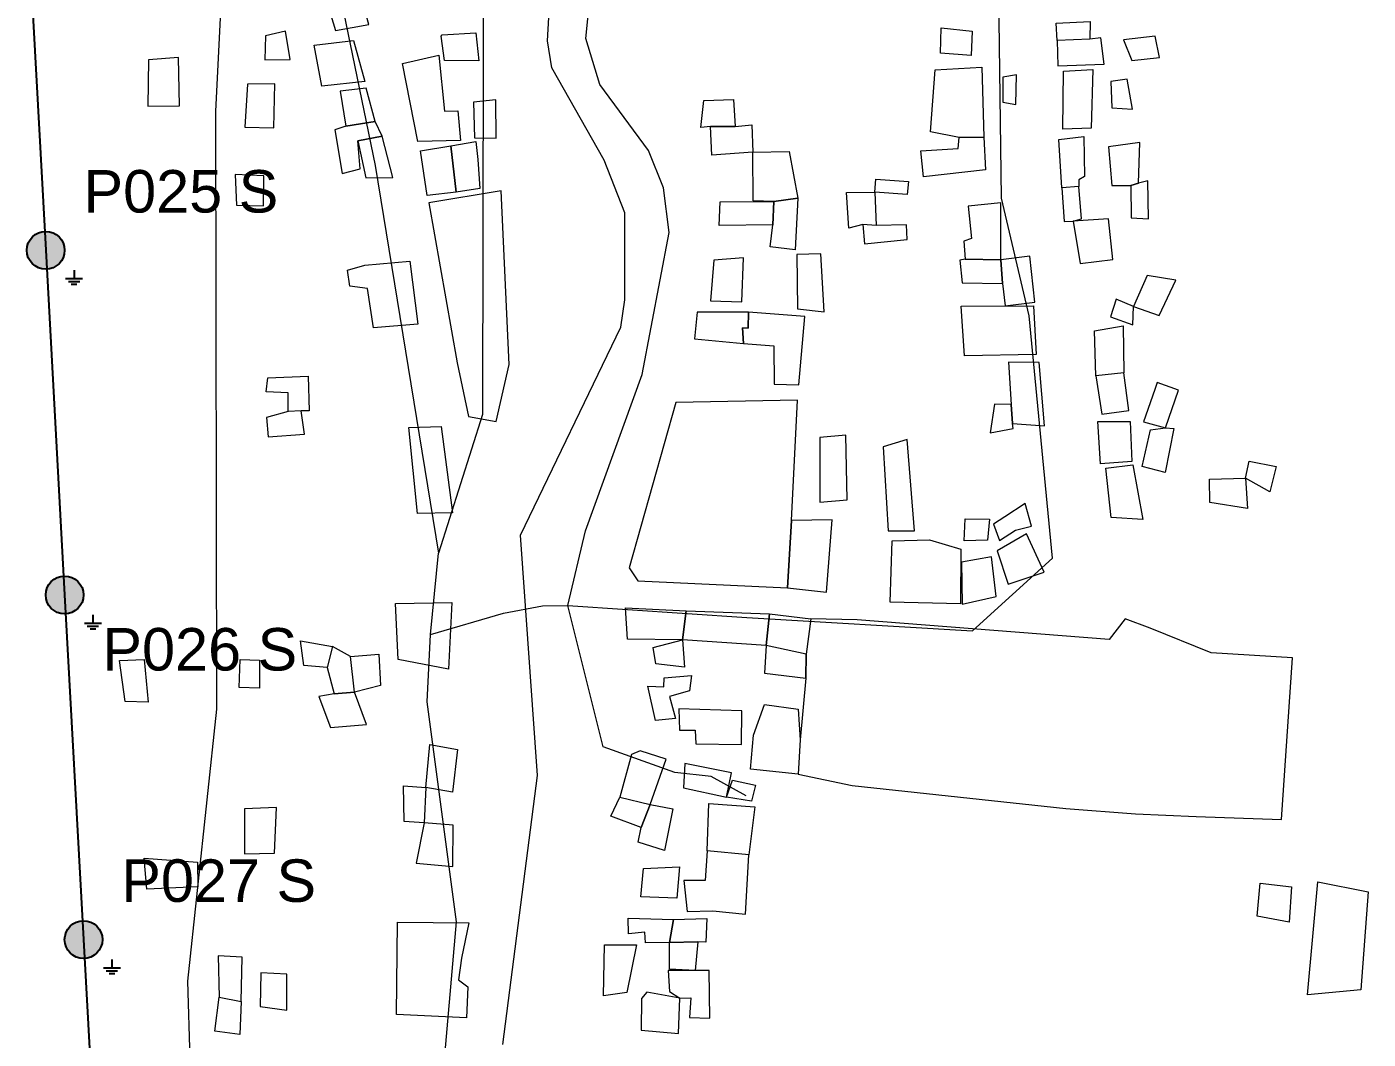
# Model space of a CAD drawing. Header units: metres. Extents: x 410745 to 429404, y 8411666 to 8441426.
# Drawn here: x 425349.6 to 425633.6, y 8435259.9 to 8435474.3 of the extents above; entities that cross this region are included whole.
import ezdxf

# ---------------------------------------------------------------- set-up
doc = ezdxf.new("R2010")
doc.units = ezdxf.units.M
for name, color, linetype, lineweight, true_color in [('BASE_AGUA', 7, 'Continuous', 13, 0x419bd7), ('BASE_CASAS', 7, 'Continuous', 13, 0xaaaaaa), ('BASE_VIAS', 7, 'Continuous', 13, 0xb9b9b9), ('LP_EJE', 7, 'Continuous', 25, 0xaa191e), ('LP_ID', 7, 'Continuous', 25, 0x3c2d2d)]:
    doc.layers.add(name, color=color, linetype=linetype, lineweight=lineweight, true_color=true_color)
doc.layers.add('LP_PAT', color=3, linetype='Continuous', lineweight=25)
doc.layers.add('LP_POSTES', color=1, linetype='Continuous', lineweight=25)
doc.styles.add('Arial', font='arial.ttf')

# ---------------------------------------------------------------- blocks, each defined once
blk = doc.blocks.new('LP_SUSPENSION')
at = {"true_color": 0xffffff}
blk.add_hatch(color=7, dxfattribs=at).paths.add_polyline_path([(4, 0), (3.95, 0.63), (3.8, 1.24), (3.56, 1.82), (3.24, 2.35), (2.83, 2.83), (2.35, 3.24), (1.82, 3.56), (1.24, 3.8), (0.63, 3.95), (0, 4), (-0.63, 3.95), (-1.24, 3.8), (-1.82, 3.56), (-2.35, 3.24), (-2.83, 2.83), (-3.24, 2.35), (-3.56, 1.82), (-3.8, 1.24), (-3.95, 0.63), (-4, 0), (-3.95, -0.63), (-3.8, -1.24), (-3.56, -1.82), (-3.24, -2.35), (-2.83, -2.83), (-2.35, -3.24), (-1.82, -3.56), (-1.24, -3.8), (-0.63, -3.95), (0, -4), (0.63, -3.95), (1.24, -3.8), (1.82, -3.56), (2.35, -3.24), (2.83, -2.83), (3.24, -2.35), (3.56, -1.82), (3.8, -1.24), (3.95, -0.63)])
blk.add_circle((0, 0), 4)
at = {"flags": 1}
for tag in ['ARMADO', 'ESTRUCTURA', 'POSTE_M', 'E', 'N', 'ID']:
    blk.add_attdef(tag, (0, 0), '', height=1, dxfattribs=at)
blk = doc.blocks.new('LP_PAT')
for p, q in [((-3, 0), (3, 0)), ((0, 3), (0, 0)), ((-2, -1), (2, -1)), ((-1, -2), (1, -2))]:
    blk.add_line(p, q)

msp = doc.modelspace()

# ---------------------------------------------------------------- linework, layer by layer
at = {"layer": 'BASE_AGUA'}
msp.add_lwpolyline([(425450.38, 8435258.74), (425457.75, 8435315.71), (425454.12, 8435366.62), (425475.41, 8435410.7), (425476.26, 8435416.45), (425476.21, 8435434.87), (425471.83, 8435446.07), (425460.78, 8435465.6), (425459.89, 8435471.35), (425464.84, 8435559.38), (425476.05, 8435587.04), (425508.7, 8435607.85), (425511, 8435613.32), (425511.82, 8435630.57), (425516.12, 8435641.53), (425522.12, 8435673.76), (425529.43, 8435745.41), (425525.77, 8435759.64), (425516.76, 8435769.24), (425508.61, 8435784.9), (425502.52, 8435790.06), (425502.05, 8435801.99)], dxfattribs=at)
at = {"layer": 'BASE_CASAS'}
for points in [[(425414.96, 8435473.54), (425422.06, 8435474.77), (425419.61, 8435483.48), (425412.51, 8435481.7), (425414.96, 8435473.54)], [(425549.76, 8435473.38), (425549.57, 8435468.23), (425543.05, 8435468.69), (425543.17, 8435474.06), (425549.76, 8435473.38)], [(425567.77, 8435471.41), (425567.55, 8435475.03), (425574.77, 8435475.44), (425574.64, 8435471.68), (425567.77, 8435471.41)], [(425400.16, 8435472.38), (425400.04, 8435467.32), (425405.36, 8435467.34), (425404.36, 8435473.37), (425400.16, 8435472.38)], [(425410.49, 8435470.37), (425418.8, 8435471.42), (425421.16, 8435462.7), (425412.1, 8435461.74), (425410.49, 8435470.37)], [(425437.36, 8435472.31), (425437.53, 8435472.56), (425444.67, 8435472.98), (425445.32, 8435467.06), (425438.08, 8435467.18), (425437.36, 8435472.31)], [(425567.93, 8435466.05), (425577.73, 8435466.36), (425577.02, 8435471.93), (425574.64, 8435471.68), (425567.77, 8435471.41), (425567.93, 8435466.05)], [(425581.77, 8435471.55), (425583.53, 8435467.17), (425589.41, 8435467.81), (425588.49, 8435472.34), (425581.77, 8435471.55)], [(425429.16, 8435466.5), (425436.82, 8435468.29), (425438.06, 8435456.41), (425440.87, 8435456.51), (425441.45, 8435450.2), (425432.39, 8435449.99), (425429.16, 8435466.5)], [(425375.42, 8435467.3), (425375.22, 8435457.5), (425381.94, 8435457.52), (425381.73, 8435467.78), (425375.42, 8435467.3)], [(425541.94, 8435465.21), (425551.81, 8435465.73), (425552.21, 8435450.9), (425547.02, 8435450.88), (425540.93, 8435452.05), (425541.94, 8435465.21)], [(425569.12, 8435464.87), (425575.29, 8435465.24), (425574.97, 8435452.85), (425568.95, 8435452.62), (425569.12, 8435464.87)], [(425396.32, 8435462.11), (425395.78, 8435453.06), (425401.9, 8435452.89), (425402.15, 8435462.18), (425396.32, 8435462.11)], [(425556.23, 8435463.65), (425556.25, 8435458.36), (425558.98, 8435457.81), (425559.18, 8435464.15), (425556.23, 8435463.65)], [(425579.15, 8435462.74), (425579.3, 8435457.11), (425583.72, 8435456.84), (425582.58, 8435463.17), (425579.15, 8435462.74)], [(425421.45, 8435461.3), (425415.94, 8435460.64), (425417.17, 8435453.22), (425423.34, 8435454.26), (425421.45, 8435461.3)], [(425444.43, 8435450.77), (425448.96, 8435450.73), (425448.94, 8435458.81), (425444.22, 8435458.33), (425444.43, 8435450.77)], [(425494.38, 8435453.19), (425492.32, 8435452.94), (425492.93, 8435458.65), (425499.2, 8435458.88), (425499.6, 8435453.21), (425494.38, 8435453.19)], [(425417.17, 8435453.22), (425414.84, 8435452.47), (425416.36, 8435443.19), (425420.19, 8435444.22), (425419.7, 8435450.16), (425424.84, 8435451.1), (425423.34, 8435454.26), (425417.17, 8435453.22)], [(425419.7, 8435450.16), (425421.41, 8435442.28), (425427.11, 8435442.39), (425424.84, 8435451.1), (425419.7, 8435450.16)], [(425503.3, 8435447.75), (425494.65, 8435447.1), (425494.38, 8435453.19), (425499.6, 8435453.21), (425503.11, 8435453.5), (425503.3, 8435447.75)], [(425538.91, 8435448.01), (425546.82, 8435448.52), (425547.02, 8435450.88), (425552.21, 8435450.9), (425552.58, 8435444.01), (425539.48, 8435442.51), (425538.91, 8435448.01)], [(425568.77, 8435440.16), (425568.11, 8435450.39), (425573.37, 8435451.03), (425573.53, 8435442.61), (425572.34, 8435441.91), (425572.35, 8435440.5), (425568.77, 8435440.16)], [(425434.38, 8435438.58), (425432.95, 8435448.04), (425439.39, 8435449.08), (425440.54, 8435439.25), (425434.38, 8435438.58)], [(425439.39, 8435449.08), (425444.72, 8435449.98), (425445.1, 8435446.17), (425445.54, 8435440.05), (425440.54, 8435439.25), (425439.39, 8435449.08)], [(425578.63, 8435448.89), (425579.35, 8435440.68), (425583.35, 8435440.69), (425584.96, 8435441.18), (425585.28, 8435449.81), (425578.63, 8435448.89)], [(425503.3, 8435447.75), (425511, 8435447.85), (425512.85, 8435438.02), (425507.74, 8435437.31), (425503.43, 8435437.41), (425503.3, 8435447.75)], [(425393.71, 8435443.03), (425394.01, 8435436.49), (425399.71, 8435436.36), (425399.83, 8435442.72), (425393.71, 8435443.03)], [(425434.76, 8435437), (425440.74, 8435403.14), (425443.11, 8435391.73), (425449, 8435390.72), (425451.77, 8435402.8), (425450.07, 8435439.55), (425434.76, 8435437)], [(425529.19, 8435439.24), (425529.36, 8435442.02), (425536.3, 8435441.56), (425535.99, 8435438.74), (425529.19, 8435439.24)], [(425568.77, 8435440.16), (425569.22, 8435433.06), (425571.11, 8435433.13), (425572.89, 8435433.59), (425572.35, 8435440.5), (425568.77, 8435440.16)], [(425583.35, 8435440.69), (425583.44, 8435433.86), (425587.08, 8435433.6), (425586.92, 8435441.67), (425584.96, 8435441.18), (425583.35, 8435440.69)], [(425496.39, 8435437.21), (425507.74, 8435437.31), (425507.54, 8435432.37), (425496.2, 8435432.19), (425496.39, 8435437.21)], [(425507.74, 8435437.31), (425512.85, 8435438.02), (425512.32, 8435427.02), (425507, 8435427.7), (425507.54, 8435432.37), (425507.74, 8435437.31)], [(425523.17, 8435439.22), (425529.19, 8435439.24), (425529.42, 8435432.21), (425526.62, 8435432.41), (425523.68, 8435431.64), (425523.17, 8435439.22)], [(425555.82, 8435424.92), (425555.81, 8435437.04), (425548.88, 8435436.29), (425549.64, 8435429.43), (425547.99, 8435428.9), (425548.25, 8435425.08), (425555.82, 8435424.92)], [(425526.62, 8435432.41), (425526.98, 8435428.3), (425536.02, 8435429.23), (425535.87, 8435432.37), (425529.42, 8435432.21), (425526.62, 8435432.41)], [(425572.6, 8435424.16), (425579.54, 8435425.01), (425578.6, 8435433.64), (425571.11, 8435433.13), (425572.6, 8435424.16)], [(425495.1, 8435424.88), (425494.35, 8435416.24), (425501.01, 8435416.05), (425501.33, 8435425.38), (425495.1, 8435424.88)], [(425512.78, 8435414.56), (425518.46, 8435413.95), (425517.72, 8435426.2), (425512.61, 8435426.04), (425512.78, 8435414.56)], [(425563.06, 8435415.96), (425561.98, 8435425.7), (425555.82, 8435424.92), (425556.18, 8435419.95), (425556.76, 8435415.17), (425563.06, 8435415.96)], [(425421.18, 8435423.8), (425430.71, 8435424.67), (425432.43, 8435411.3), (425423, 8435410.53), (425421.76, 8435418.88), (425418.02, 8435419.34), (425417.54, 8435422.77), (425421.18, 8435423.8)], [(425548.25, 8435425.08), (425547.13, 8435424.83), (425547.67, 8435420.06), (425556.18, 8435419.95), (425555.82, 8435424.92), (425548.25, 8435425.08)], [(425586.83, 8435421.62), (425583.91, 8435415.07), (425589.38, 8435413.14), (425592.86, 8435420.6), (425586.83, 8435421.62)], [(425491.56, 8435413.87), (425491.01, 8435408.23), (425501.38, 8435407.21), (425501.16, 8435410.56), (425502.35, 8435410.49), (425502.41, 8435413.83), (425491.56, 8435413.87)], [(425501.38, 8435407.21), (425507.76, 8435406.75), (425507.85, 8435398.6), (425513.04, 8435398.48), (425514.33, 8435412.96), (425502.41, 8435413.83), (425502.35, 8435410.49), (425501.16, 8435410.56), (425501.38, 8435407.21)], [(425547.44, 8435415.15), (425562.72, 8435415.19), (425563.31, 8435404.89), (425548.17, 8435404.57), (425547.44, 8435415.15)], [(425580.26, 8435416.59), (425579.08, 8435412.83), (425583.78, 8435411.17), (425583.91, 8435415.07), (425580.26, 8435416.59)], [(425575.91, 8435400.4), (425575.67, 8435409.9), (425581.7, 8435410.97), (425581.9, 8435401.01), (425575.91, 8435400.4)], [(425557.44, 8435403.24), (425557.99, 8435394.33), (425558.29, 8435390.26), (425565.05, 8435389.75), (425563.92, 8435403.22), (425557.44, 8435403.24)], [(425404.99, 8435392.81), (425404.99, 8435396.77), (425400.29, 8435397.01), (425400.63, 8435399.96), (425409.16, 8435400.28), (425409.41, 8435392.95), (425407.74, 8435392.92), (425404.99, 8435392.81)], [(425577.23, 8435392.23), (425582.91, 8435393.01), (425581.9, 8435401.01), (425575.91, 8435400.4), (425577.23, 8435392.23)], [(425588.46, 8435397.48), (425586.03, 8435390.65), (425590.66, 8435389.34), (425593.44, 8435397.36), (425588.95, 8435398.94), (425588.46, 8435397.48)], [(425487.01, 8435394.69), (425477.16, 8435359.71), (425478.99, 8435356.93), (425510.66, 8435355.49), (425511.54, 8435369.7), (425512.79, 8435395.18), (425487.01, 8435394.69)], [(425554.49, 8435394.39), (425553.6, 8435388.29), (425558.43, 8435389.18), (425558.29, 8435390.26), (425557.99, 8435394.33), (425554.49, 8435394.39)], [(425400.37, 8435391.51), (425400.75, 8435387.42), (425408.41, 8435388), (425407.74, 8435392.92), (425404.99, 8435392.81), (425400.37, 8435391.51)], [(425430.53, 8435389.39), (425437.35, 8435389.6), (425439.74, 8435371.32), (425432.36, 8435371.2), (425430.53, 8435389.39)], [(425576.4, 8435390.66), (425583.19, 8435390.71), (425583.53, 8435382.25), (425576.91, 8435381.71), (425576.4, 8435390.66)], [(425590.66, 8435389.34), (425592.48, 8435389.21), (425590.62, 8435379.87), (425585.78, 8435381.18), (425587.51, 8435388.91), (425590.66, 8435389.34)], [(425517.49, 8435387.28), (425517.53, 8435373.64), (425523.27, 8435374.07), (425523.02, 8435387.78), (425517.49, 8435387.28)], [(425530.94, 8435385.3), (425531.98, 8435367.55), (425537.58, 8435367.57), (425535.98, 8435386.85), (425530.94, 8435385.3)], [(425578.04, 8435380.78), (425583.78, 8435381.49), (425585.92, 8435369.94), (425579.19, 8435370.34), (425578.04, 8435380.78)], [(425607.64, 8435378.67), (425608.4, 8435382.26), (425614.15, 8435381.16), (425612.77, 8435375.83), (425607.64, 8435378.67)], [(425600.01, 8435378.51), (425607.64, 8435378.67), (425608.08, 8435372.27), (425600.09, 8435373.57), (425600.01, 8435378.51)], [(425555.52, 8435365.5), (425558.95, 8435367.67), (425562.31, 8435368.51), (425560.96, 8435373.31), (425556.7, 8435370.51), (425554.25, 8435368.98), (425555.52, 8435365.5)], [(425510.66, 8435355.49), (425518.93, 8435354.54), (425520.15, 8435369.86), (425511.54, 8435369.7), (425510.66, 8435355.49)], [(425548.26, 8435370.07), (425553.41, 8435369.98), (425553, 8435365.53), (425548.1, 8435365.41), (425548.26, 8435370.07)], [(425532.86, 8435365.41), (425540.7, 8435365.65), (425547.37, 8435363.65), (425547.26, 8435352.09), (425532.41, 8435352.46), (425532.86, 8435365.41)], [(425555.04, 8435363.27), (425557.41, 8435356.21), (425564.97, 8435358.81), (425561.23, 8435366.91), (425555.04, 8435363.27)], [(425547.61, 8435351.97), (425554.82, 8435353.63), (425553.82, 8435362.01), (425547.51, 8435360.91), (425547.61, 8435351.97)], [(425427.65, 8435352.16), (425439.61, 8435352.38), (425438.9, 8435338.27), (425428.25, 8435340.28), (425427.65, 8435352.16)], [(425476.39, 8435351.26), (425489.19, 8435350.56), (425488.46, 8435344.43), (425476.79, 8435344.58), (425476.39, 8435351.26)], [(425489.19, 8435350.56), (425506.85, 8435349.96), (425506.12, 8435343.27), (425488.46, 8435344.43), (425489.19, 8435350.56)], [(425506.85, 8435349.96), (425515.63, 8435348.87), (425514.63, 8435341.44), (425506.12, 8435343.27), (425506.85, 8435349.96)], [(425515.63, 8435348.87), (425514.63, 8435341.44), (425514.55, 8435336.33), (425513.37, 8435323.24), (425512.93, 8435316), (425524.33, 8435313.62), (425569.56, 8435308.74), (425584.32, 8435307.58), (425597.21, 8435307.06), (425615.24, 8435306.37), (425617.57, 8435340.63), (425600.38, 8435341.69), (425587.47, 8435346.95), (425582.14, 8435348.88), (425578.79, 8435344.51), (425525.44, 8435348.71), (425515.63, 8435348.87)], [(425407.59, 8435344.21), (425414.32, 8435343.02), (425413.21, 8435338.57), (425408.26, 8435339.02), (425407.59, 8435344.21)], [(425413.21, 8435338.57), (425414.72, 8435333), (425419.02, 8435333.38), (425418.16, 8435340.9), (425414.32, 8435343.02), (425413.21, 8435338.57)], [(425488.46, 8435344.43), (425488.85, 8435338.67), (425482.78, 8435339.4), (425482.21, 8435342.83), (425488.46, 8435344.43)], [(425506.12, 8435343.27), (425505.77, 8435337.42), (425514.55, 8435336.33), (425514.63, 8435341.44), (425506.12, 8435343.27)], [(425369.27, 8435340.04), (425374.5, 8435340.28), (425375.32, 8435331.28), (425370.46, 8435331.36), (425369.27, 8435340.04)], [(425394.76, 8435340.32), (425398.87, 8435340.15), (425398.89, 8435334.21), (425394.59, 8435334.33), (425394.76, 8435340.32)], [(425418.16, 8435340.9), (425424.13, 8435341.38), (425424.53, 8435334.79), (425419.02, 8435333.38), (425418.16, 8435340.9)], [(425481.11, 8435334.66), (425484.48, 8435334.48), (425484.56, 8435336.43), (425490.35, 8435336.91), (425489.9, 8435333.66), (425485.7, 8435332.44), (425486.93, 8435327.81), (425482.72, 8435327.33), (425481.11, 8435334.66)], [(425414.72, 8435333), (425411.46, 8435332.43), (425413.91, 8435325.85), (425421.56, 8435326.52), (425419.02, 8435333.38), (425414.72, 8435333)], [(425487.67, 8435329.85), (425487.77, 8435325.3), (425491.14, 8435325.31), (425491.24, 8435322.44), (425500.95, 8435322.28), (425501.03, 8435329.43), (425487.67, 8435329.85)], [(425505.79, 8435330.74), (425512.89, 8435329.74), (425513.37, 8435323.24), (425512.93, 8435316), (425502.84, 8435317.09), (425503.47, 8435324.24), (425505.79, 8435330.74)], [(425434.98, 8435322.29), (425440.78, 8435321.2), (425439.77, 8435312.19), (425434.07, 8435313.19), (425434.98, 8435322.29)], [(425481.61, 8435309.6), (425484.99, 8435319.17), (425479.47, 8435320.96), (425477.65, 8435320.17), (425475.2, 8435311.16), (425481.61, 8435309.6)], [(425488.92, 8435318.25), (425488.65, 8435313.1), (425497.76, 8435311.13), (425498.78, 8435316.28), (425488.92, 8435318.25)], [(425497.76, 8435311.13), (425499.01, 8435314.71), (425503.87, 8435313.7), (425503.04, 8435310.26), (425497.76, 8435311.13)], [(425429.4, 8435313.55), (425434.07, 8435313.19), (425433.72, 8435305.67), (425429.52, 8435305.94), (425429.4, 8435313.55)], [(425395.71, 8435308.65), (425395.73, 8435299.09), (425402.09, 8435299.29), (425402.52, 8435308.95), (425395.71, 8435308.65)], [(425479.66, 8435304.72), (425473.25, 8435307.07), (425475.2, 8435311.16), (425481.61, 8435309.6), (425479.66, 8435304.72)], [(425484.63, 8435299.86), (425479.02, 8435301.61), (425479.66, 8435304.72), (425481.61, 8435309.6), (425486.37, 8435308.68), (425484.63, 8435299.86)], [(425493.69, 8435299.79), (425494.03, 8435309.82), (425503.75, 8435309.11), (425502.47, 8435298.89), (425493.69, 8435299.79)], [(425433.72, 8435305.67), (425432.07, 8435297.13), (425439.82, 8435296.41), (425439.89, 8435305.23), (425433.72, 8435305.67)], [(425374.44, 8435298.23), (425385.74, 8435297.34), (425385.81, 8435292.1), (425375.02, 8435291.65), (425374.44, 8435298.23)], [(425488.75, 8435293.47), (425489.43, 8435286.88), (425494.85, 8435287.08), (425501.76, 8435286.36), (425502.47, 8435298.89), (425493.69, 8435299.79), (425493.24, 8435293.48), (425488.75, 8435293.47)], [(425480.15, 8435296.04), (425487.81, 8435296.34), (425487.27, 8435289.75), (425479.61, 8435290.01), (425480.15, 8435296.04)], [(425610.71, 8435292.9), (425617.34, 8435292.17), (425616.9, 8435284.65), (425610.07, 8435285.93), (425610.71, 8435292.9)], [(425622.94, 8435293.21), (425633.6, 8435291.11), (425632.07, 8435270.31), (425620.77, 8435269.26), (425622.94, 8435293.21)], [(425442.72, 8435264.39), (425427.86, 8435265.09), (425428.09, 8435284.68), (425443.22, 8435284.54), (425441.65, 8435277.01), (425441.01, 8435272.46), (425442.98, 8435270.98), (425442.72, 8435264.39)], [(425476.94, 8435285.5), (425486.56, 8435285.25), (425485.71, 8435280.35), (425480.6, 8435280.26), (425480.45, 8435282.54), (425477.04, 8435282.2), (425476.94, 8435285.5)], [(425486.56, 8435285.25), (425493.61, 8435285.41), (425493.39, 8435280.44), (425491.67, 8435280.48), (425485.71, 8435280.35), (425486.56, 8435285.25)], [(425485.66, 8435274.68), (425485.71, 8435280.35), (425491.67, 8435280.48), (425491.15, 8435274.42), (425485.66, 8435274.68)], [(425471.96, 8435279.84), (425478.68, 8435279.86), (425476.66, 8435269.74), (425471.71, 8435269.07), (425471.96, 8435279.84)], [(425390.15, 8435277.49), (425390.36, 8435268.76), (425395.03, 8435267.85), (425395.19, 8435277.22), (425390.15, 8435277.49)], [(425399.17, 8435273.94), (425399.05, 8435266.79), (425404.66, 8435266.02), (425404.64, 8435273.63), (425399.17, 8435273.94)], [(425487.87, 8435268.56), (425490.21, 8435268.62), (425489.94, 8435264.44), (425494.24, 8435264.31), (425494.11, 8435274.38), (425491.15, 8435274.42), (425485.42, 8435274.4), (425485.67, 8435270), (425487.87, 8435268.56)], [(425479.74, 8435268.45), (425479.67, 8435261.76), (425487.61, 8435261.04), (425487.87, 8435268.56), (425480.86, 8435269.84), (425479.74, 8435268.45)], [(425395.03, 8435267.85), (425394.73, 8435260.89), (425389.45, 8435261.57), (425390.36, 8435268.76), (425395.03, 8435267.85)]]:
    msp.add_lwpolyline(points, close=True, dxfattribs=at)
at = {"layer": 'BASE_VIAS'}
for points in [[(425385.69, 8435206.05), (425383.75, 8435272.19), (425389.82, 8435329.76), (425389.65, 8435456.43), (425394.65, 8435556.69), (425397.18, 8435582.06), (425396.3, 8435634.27), (425400.26, 8435663.47), (425401.9, 8435697.28), (425401.08, 8435729.78), (425402.37, 8435737.27), (425408.4, 8435752.24), (425410.73, 8435778.31), (425419.58, 8435789.1), (425422.02, 8435795.58)], [(425462.62, 8435776.64), (425464.16, 8435744.64), (425447.91, 8435559.05), (425446.32, 8435508.13), (425446.08, 8435392.21), (425436.77, 8435362.83)], [(425458.79, 8435351.67), (425464.15, 8435351.69), (425502.08, 8435349.21), (425549.86, 8435346.33), (425566.75, 8435361.78), (425561.81, 8435413.11), (425555.96, 8435437.98), (425555.39, 8435481.12), (425546.16, 8435566.97), (425549.5, 8435613), (425555.44, 8435659.47), (425569.85, 8435726.75)], [(425394.65, 8435556.69), (425400.63, 8435539.93), (425410.42, 8435508.02), (425423.35, 8435444.92), (425436.77, 8435362.83)], [(425501.9, 8435311.39), (425494.51, 8435315.53), (425486.83, 8435316.37), (425471.62, 8435321.8), (425464.15, 8435351.69), (425467.87, 8435367.53), (425479.92, 8435400.64), (425485.63, 8435430.72), (425484.45, 8435440.21), (425481.24, 8435448.11), (425470.91, 8435462.04), (425467.99, 8435471.81), (425469.68, 8435488.78), (425478.03, 8435506.07), (425478.23, 8435534.69)], [(425453.68, 8435024.01), (425452.35, 8435032.07), (425453.57, 8435062.43), (425450.3, 8435092.32), (425447.6, 8435174.74), (425445.16, 8435215.29), (425437.53, 8435249.93), (425440.61, 8435284.75), (425434.4, 8435331.33), (425435.08, 8435345.56), (425436.77, 8435362.83)], [(425450.55, 8435350.07), (425458.79, 8435351.67)], [(425435.08, 8435345.56), (425450.55, 8435350.07)]]:
    msp.add_lwpolyline(points, dxfattribs=at)
at = {"layer": 'LP_EJE'}
msp.add_lwpolyline([(425462.53, 8436153.48), (425481.52, 8436095.54), (425476.09, 8436041.51), (425437.9, 8436030.81), (425411.97, 8435963.83), (425386.04, 8435896.85), (425360.11, 8435829.87), (425364.11, 8435781.87), (425367.63, 8435733.95), (425357.63, 8435709.95), (425353.63, 8435683.95), (425352.3, 8435622.62), (425350.96, 8435561.29), (425349.63, 8435499.95), (425353.63, 8435426.95), (425357.63, 8435353.95), (425361.63, 8435280.95), (425365.63, 8435207.95)], dxfattribs=at)

# ---------------------------------------------------------------- block references
at = {"layer": 'LP_PAT', "xscale": 0.6, "yscale": 0.6}
for p in [(425359.63, 8435420.95), (425363.63, 8435347.95), (425367.63, 8435274.95)]:
    msp.add_blockref('LP_PAT', p, dxfattribs=at)
at = {"layer": 'LP_POSTES'}
for p in [(425353.63, 8435426.95), (425357.63, 8435353.95), (425361.63, 8435280.95)]:
    msp.add_blockref('LP_SUSPENSION', p, dxfattribs=at)

# ---------------------------------------------------------------- texts
at = {"layer": 'LP_ID', "style": 'Arial'}
for s, p in [('P025 S', (425361.63, 8435434.95)), ('P026 S', (425365.63, 8435337.95)), ('P027 S', (425369.63, 8435288.95))]:
    msp.add_text(s, height=9, dxfattribs=at).set_placement(p)

doc.saveas('drawing.dxf')
